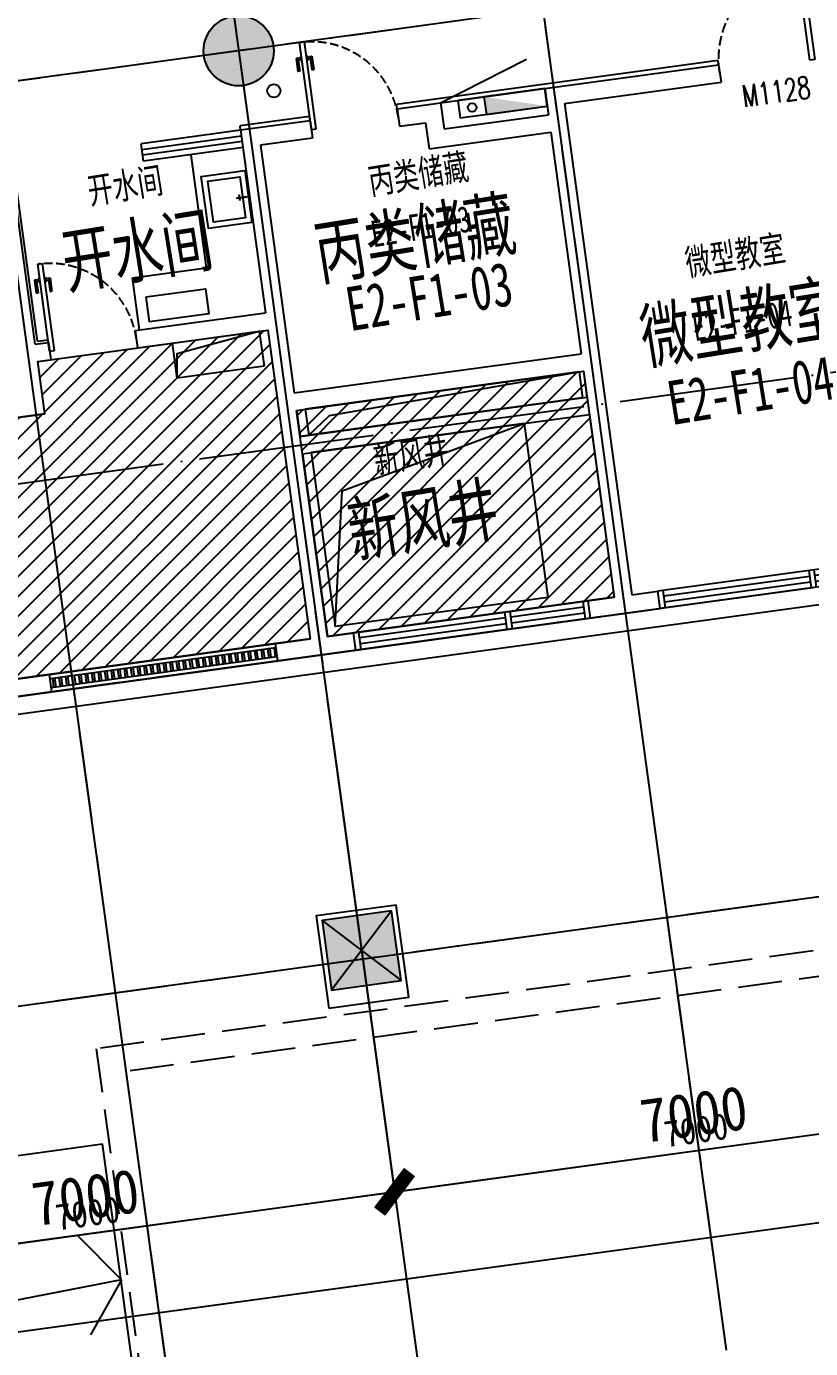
# Model space of a CAD drawing. Header units: millimetres. Extents: x 347599 to 1495443, y -100002 to 152717.
# Drawn here: x 1346149 to 1355088, y 108707 to 123776 of the extents above; entities that cross this region are included whole.
import ezdxf
from ezdxf.enums import TextEntityAlignment as Align

# ---------------------------------------------------------------- set-up
doc = ezdxf.new("R2010")
doc.units = ezdxf.units.MM
doc.header["$LTSCALE"] = 1000
doc.header["$PDMODE"] = 1
for name, pattern in [('DASH', [0.35, 0.25, -0.1]), ('E-RG-1F$0$$0$DOTE', [2.42, 2, -0.2, 0.02, -0.2]), ('XRE2$0$HIDDEN', [0.375, 0.25, -0.125])]:
    doc.linetypes.add(name, pattern=pattern)
doc.layers.get('0').update_dxf_attribs({"linetype": 'CONTINUOUS'})
doc.layers.get('Defpoints').update_dxf_attribs({"linetype": 'CONTINUOUS'})
for name, color, linetype in [('A-------', 18, 'CONTINUOUS'), ('A-SYMB-DOOR', 13, 'CONTINUOUS'), ('A-SYMB-DOOR1', 4, 'CONTINUOUS'), ('A-设备', 253, 'CONTINUOUS'), ('A—墙体', 7, 'CONTINUOUS'), ('A—楼梯、电梯、栏杆', 50, 'CONTINUOUS'), ('A—设备管丼、主管符号', 50, 'CONTINUOUS'), ('A—轴线、尺寸', 1, 'CONTINUOUS'), ('A—门窗', 135, 'CONTINUOUS'), ('E2-RI-1F$0$0M-TEMP-Sxx', 101, 'CONTINUOUS'), ('E2-RI-1F$0$5.11', 7, 'CONTINUOUS'), ('E2-RI-1F$0$A-DETL-MBND', 5, 'CONTINUOUS'), ('E2-RI-1F$0$A-DOOR', 32, 'CONTINUOUS'), ('E2-RI-1F$0$A-HOLE', 2, 'CONTINUOUS'), ('E2-RI-1F$0$A-WALL', 7, 'CONTINUOUS'), ('gps-雨水立管1', 1, 'CONTINUOUS'), ('I—平面—文字', 40, 'CONTINUOUS'), ('I—平面—文字（放大1：100）', 40, 'XRE2$0$HIDDEN'), ('I—平面—洁具2', 44, 'CONTINUOUS'), ('I—平面—消防设施', 10, 'CONTINUOUS'), ('I—平面—装饰面层线', 192, 'CONTINUOUS'), ('I—平面—门', 22, 'CONTINUOUS'), ('管井留洞1FE2$0$A-HOLE', 2, 'CONTINUOUS'), ('轴线100', 1, 'CONTINUOUS')]:
    doc.layers.add(name, color=color, linetype=linetype)
doc.layers.add('E2-RI-1F$0$$0$A-GLAZ', color=6, linetype='CONTINUOUS', lineweight=9)
doc.styles.add('ARIAL', font='simhei.ttf', dxfattribs={"width": 0.9})
doc.styles.add('ECADI-TXT', font='simplex.shx', dxfattribs={"bigfont": 'hztxt.shx'})
doc.styles.add('XD2008', font='simhei.ttf', dxfattribs={"width": 0.7})
doc.dimstyles.new('200', dxfattribs={"dimscale": 200, "dimtxt": 2.5, "dimasz": 2, "dimexe": 1, "dimexo": 1, "dimgap": 0.8, "dimtad": 1, "dimdec": 0, "dimdsep": 46, "dimtxsty": 'ARIAL', "dimblk1": 'ARCHTICK', "dimblk2": 'ARCHTICK', "dimsah": 1, "dimcen": -0.9, "dimdle": 1, "dimclrd": 256, "dimclre": 256, "dimclrt": 40, "dimaunit": 1, "dimadec": 0, "dimazin": 0, "dimtfac": 0.35, "dimtdec": 0, "dimtix": 1, "dimtmove": 2, "dimatfit": 3, "dimldrblk": 'ARCHTICK', "dimfxl": 0, "dimtvp": 0.8, "dimtolj": 1, "dimtzin": 0, "dimarcsym": 0})
doc.dimstyles.new('副本 100', dxfattribs={"dimscale": 100, "dimtxt": 2.5, "dimasz": 2, "dimexe": 1, "dimexo": 1, "dimgap": 0.8, "dimtad": 1, "dimdec": 0, "dimdsep": 46, "dimtxsty": 'ARIAL', "dimblk1": 'ARCHTICK', "dimblk2": 'ARCHTICK', "dimsah": 1, "dimcen": -0.9, "dimdle": 1, "dimclrd": 256, "dimclre": 256, "dimclrt": 40, "dimaunit": 1, "dimadec": 0, "dimazin": 0, "dimtfac": 0.35, "dimtdec": 0, "dimtix": 1, "dimtmove": 2, "dimatfit": 3, "dimldrblk": 'ARCHTICK', "dimfxl": 0, "dimtvp": 0.8, "dimtolj": 1, "dimtzin": 0, "dimarcsym": 0})
pattern_1 = [(45, (1000000, 0), (-112.2532, 112.2532), [])]

# ---------------------------------------------------------------- blocks, each defined once
blk = doc.blocks.new('E2-RI-1F$0$DOOR1000')
at = {"layer": 'I—平面—门'}
for p, q in [((0, 1000), (56, 1000)), ((0, 0), (0, 1000)), ((56, 0), (56, 1000)), ((-62, 826), (-40, 804)), ((-62, 826), (-62, 674)), ((-8, 826), (-62, 826)), ((-8, 845), (-8, 784)), ((1, 845), (-8, 845)), ((56, 845), (65, 845)), ((65, 845), (65, 784)), ((65, 826), (120, 826)), ((120, 826), (98, 804)), ((120, 826), (120, 674)), ((-40, 804), (-40, 674)), ((-8, 804), (-40, 804)), ((1, 784), (-8, 784)), ((56, 784), (65, 784)), ((65, 804), (98, 804)), ((98, 804), (98, 674)), ((-40, 674), (-62, 674)), ((98, 674), (120, 674)), ((0, 0), (56, 0))]:
    blk.add_line(p, q, dxfattribs=at)
at = {"layer": 'I—平面—门', "color": 8, "linetype": 'DASH', "ltscale": 0.4}
blk.add_arc((0, 0), 1000, 0, 90, dxfattribs=at)
blk = doc.blocks.new('E2-RI-1F$0$窗2')
at = {"layer": 'A—门窗'}
for p, q in [((10775124, -7633207), (10772424, -7633207)), ((10772484, -7633407), (10772484, -7633207)), ((10774164, -7633407), (10774164, -7633207)), ((10774224, -7633407), (10774224, -7633207)), ((10775064, -7633407), (10775064, -7633207)), ((10774164, -7633274), (10772484, -7633274)), ((10774164, -7633341), (10772484, -7633341)), ((10775064, -7633274), (10774224, -7633274)), ((10775064, -7633341), (10774224, -7633341)), ((10775124, -7633407), (10772424, -7633407))]:
    blk.add_line(p, q, dxfattribs=at)
at = {"layer": 'E2-RI-1F$0$A-WALL'}
for p, q in [((10772424, -7633407), (10772424, -7633207)), ((10775124, -7633407), (10775124, -7633207))]:
    blk.add_line(p, q, dxfattribs=at)
blk = doc.blocks.new('E2-RI-1F$0$AQE')
at = {"layer": 'gps-雨水立管1', "color": 1}
blk.add_circle((11712962, -6096805), 75, dxfattribs=at)
blk = doc.blocks.new('_ArchTick')
at = {"color": 0, "linetype": 'ByBlock', "const_width": 0.4}
blk.add_lwpolyline([(-0.5, -0.5), (0.5, 0.5)], dxfattribs=at)
blk = doc.blocks.new('*D296')
at = {"layer": 'A—轴线、尺寸', "linetype": 'ByBlock', "lineweight": -2}
for p, q in [((1356632, 116197), (1357309, 111243)), ((1349696, 115249), (1350373, 110296)), ((1350148, 110467), (1357480, 111469))]:
    blk.add_line(p, q, dxfattribs=at)
at = {"layer": 'Defpoints', "color": 0, "linetype": 'ByBlock'}
for p in [(1356605, 116396), (1349669, 115448), (1357282, 111442)]:
    blk.add_point(p, dxfattribs=at)
at = {"layer": 'A—轴线、尺寸', "linetype": 'ByBlock', "lineweight": -2, "xscale": 400, "yscale": 400, "zscale": 400}
for p, rotation in [((1357282, 111442), 7.783339566187075), ((1350346, 110494), 187.7833395661871)]:
    blk.add_blockref('_ArchTick', p, dxfattribs=dict(at, rotation=rotation))
at = {"layer": 'A—轴线、尺寸', "color": 40, "linetype": 'ByBlock', "insert": (1353758, 111377), "char_height": 500, "attachment_point": 5, "rotation": 7.7833, "style": 'ARIAL'}
blk.add_mtext('\\A1;7000', dxfattribs=at)
blk = doc.blocks.new('*D304')
at = {"layer": 'A—轴线、尺寸', "linetype": 'ByBlock', "lineweight": -2}
for p, q in [((1412136, 123634), (1412928, 117837)), ((1343348, 108528), (1413099, 118062)), ((1342781, 114154), (1343573, 108357))]:
    blk.add_line(p, q, dxfattribs=at)
at = {"layer": 'Defpoints', "color": 0, "linetype": 'ByBlock'}
for p in [(1412109, 123832), (1412901, 118035), (1342754, 114352)]:
    blk.add_point(p, dxfattribs=at)
at = {"layer": 'A—轴线、尺寸', "linetype": 'ByBlock', "lineweight": -2, "xscale": 400, "yscale": 400, "zscale": 400}
for p, rotation in [((1412901, 118035), 7.783339566187075), ((1343546, 108555), 187.7833395661871)]:
    blk.add_blockref('_ArchTick', p, dxfattribs=dict(at, rotation=rotation))
at = {"layer": 'A—轴线、尺寸', "color": 40, "linetype": 'ByBlock', "insert": (1378168, 113704), "char_height": 500, "attachment_point": 5, "rotation": 7.7833, "style": 'ARIAL'}
blk.add_mtext('\\A1;70000', dxfattribs=at)
blk = doc.blocks.new('*D305')
at = {"layer": 'A—轴线、尺寸', "linetype": 'ByBlock', "lineweight": -2}
for p, q in [((1349696, 115249), (1350373, 110296)), ((1342761, 114301), (1343438, 109348)), ((1343213, 109519), (1350544, 110521))]:
    blk.add_line(p, q, dxfattribs=at)
at = {"layer": 'Defpoints', "color": 0, "linetype": 'ByBlock'}
for p in [(1349669, 115448), (1342734, 114500), (1350346, 110494)]:
    blk.add_point(p, dxfattribs=at)
at = {"layer": 'A—轴线、尺寸', "linetype": 'ByBlock', "lineweight": -2, "xscale": 400, "yscale": 400, "zscale": 400}
for p, rotation in [((1350346, 110494), 7.783339566187075), ((1343411, 109546), 187.7833395661871)]:
    blk.add_blockref('_ArchTick', p, dxfattribs=dict(at, rotation=rotation))
at = {"layer": 'A—轴线、尺寸', "color": 40, "linetype": 'ByBlock', "insert": (1346823, 110429), "char_height": 500, "attachment_point": 5, "rotation": 7.7833, "style": 'ARIAL'}
blk.add_mtext('\\A1;7000', dxfattribs=at)
blk = doc.blocks.new('E2-RI-1F$0$XFX-BX')
blk.add_lwpolyline([(0, 0), (0, 200), (700, 200), (700, 0)], close=True)
blk.add_solid([(0, 0), (0, 0), (700, 0), (700, 200)])
blk = doc.blocks.new('E2-RI-1F$0$A$C742E5365')
at = {"layer": 'A—门窗', "linetype": 'Continuous'}
h = blk.add_hatch(dxfattribs=at)
h.set_pattern_fill('ANSI32', color=256, scale=200, angle=217.2167, style=0)
h.set_pattern_definition([(90, (10821023.91, -7633407.14), (-75, 1e-14), []), (90, (10821048.91, -7633382.14), (-75, 1e-14), [])])
h.paths.add_polyline_path([(-460, -50), (-3060, -50), (-3060, -150), (-460, -150)])
at = {"layer": 'A—门窗'}
for p, q in [((-3060, 0), (-460, 0)), ((-3060, -200), (-3060, 0)), ((-460, -200), (-460, 0)), ((-3060, -50), (-460, -50)), ((-460, -150), (-3060, -150)), ((-460, -200), (-3060, -200))]:
    blk.add_line(p, q, dxfattribs=at)
blk = doc.blocks.new('ECADI-TAG-DOOR')
blk = doc.blocks.new('*D542')
at = {"layer": 'Defpoints', "color": 0, "linetype": 'Continuous'}
for p in [(1356605, 116396), (1349669, 115448), (1357282, 111442)]:
    blk.add_point(p, dxfattribs=at)
at = {"layer": '轴线100', "linetype": 'Continuous', "lineweight": -2}
for p, q in [((1356618, 116297), (1357295, 111343)), ((1349683, 115349), (1350360, 110395)), ((1350247, 110480), (1357381, 111455))]:
    blk.add_line(p, q, dxfattribs=at)
at = {"layer": '轴线100', "linetype": 'Continuous', "lineweight": -2, "xscale": 200, "yscale": 200, "zscale": 200}
for p, rotation in [((1357282, 111442), 7.783339565677779), ((1350346, 110494), 187.7833395656778)]:
    blk.add_blockref('_ArchTick', p, dxfattribs=dict(at, rotation=rotation))
at = {"layer": '轴线100', "color": 40, "linetype": 'Continuous', "insert": (1353783, 111197), "char_height": 300, "attachment_point": 5, "rotation": 7.7833, "style": 'ARIAL'}
blk.add_mtext('\\A1;7000', dxfattribs=at)
blk = doc.blocks.new('*D549')
at = {"layer": 'Defpoints', "color": 0, "linetype": 'Continuous'}
for p in [(1349669, 115448), (1342734, 114500), (1350346, 110494)]:
    blk.add_point(p, dxfattribs=at)
at = {"layer": '轴线100', "linetype": 'Continuous', "lineweight": -2}
for p, q in [((1349683, 115349), (1350360, 110395)), ((1342747, 114401), (1343424, 109447)), ((1343312, 109532), (1350445, 110507))]:
    blk.add_line(p, q, dxfattribs=at)
at = {"layer": '轴线100', "linetype": 'Continuous', "lineweight": -2, "xscale": 200, "yscale": 200, "zscale": 200}
for p, rotation in [((1350346, 110494), 7.783339565677779), ((1343411, 109546), 187.7833395656778)]:
    blk.add_blockref('_ArchTick', p, dxfattribs=dict(at, rotation=rotation))
at = {"layer": '轴线100', "color": 40, "linetype": 'Continuous', "insert": (1346847, 110249), "char_height": 300, "attachment_point": 5, "rotation": 7.7833, "style": 'ARIAL'}
blk.add_mtext('\\A1;7000', dxfattribs=at)

msp = doc.modelspace()

# ---------------------------------------------------------------- hatches: boundary and pattern name
at = {"layer": 'A-------'}
h = msp.add_hatch(color=256, dxfattribs=at)
edge = h.paths.add_edge_path()
edge.add_arc((1348568.6, 123498.7), 400, 0, 360)
msp.add_hatch(color=256, dxfattribs=at).paths.add_polyline_path([(1350312.4, 113694.5), (1349519.8, 113586.2), (1349628.1, 112793.5), (1350420.7, 112901.9)])
at = {"layer": 'A-设备'}
h = msp.add_hatch(dxfattribs=at)
h.set_pattern_fill('ANSI31', color=253, scale=50, style=0)
h.set_pattern_definition(pattern_1)
h.paths.add_polyline_path([(1341107, 118643.2), (1346358.6, 119361), (1346277.2, 119956.2), (1348902.5, 120315), (1349383.3, 116797), (1341506.6, 115720.4)])
h = msp.add_hatch(dxfattribs=at)
h.set_pattern_fill('ANSI31', color=253, scale=50, style=0)
h.set_pattern_definition(pattern_1)
h.paths.add_polyline_path([(1349229.3, 119400.4), (1352499, 119847.1), (1352851.1, 117271.3), (1349581.5, 116824.1)])

# ---------------------------------------------------------------- linework, layer by layer
at = {"elevation": 0}
msp.add_lwpolyline([(1350312.4, 113694.5), (1349519.8, 113586.2), (1349628.1, 112793.5), (1350420.7, 112901.9)], close=True, dxfattribs=at)
msp.add_circle((1348568.6, 123498.7, 0), 400)
at = {"layer": 'A-设备', "color": 253}
for points in [[(1341107, 118643.2), (1346358.6, 119361), (1346277.2, 119956.2), (1348902.5, 120315), (1349383.3, 116797), (1341506.6, 115720.4)], [(1349229.3, 119400.4), (1352499, 119847.1), (1352851.1, 117271.3), (1349581.5, 116824.1), (1349229.3, 119400.4)]]:
    msp.add_lwpolyline(points, close=True, dxfattribs=at)
at = {"layer": 'A—墙体'}
for p, q in [((1352058.8, 123067.1), (1354040.4, 123338)), ((1354040.4, 123338), (1354067.5, 123139.8)), ((1352284, 122896.1), (1354067.5, 123139.8)), ((1352058.8, 123067.1), (1352099.4, 122769.9)), ((1350374.5, 122836.9), (1350869.9, 122904.6)), ((1350374.5, 122836.9), (1350401.5, 122638.8)), ((1350869.9, 122904.6), (1350910.5, 122607.4)), ((1352284, 122896.1), (1353049.2, 117298.4)), ((1349383.7, 122701.5), (1348591, 122593.2)), ((1349383.7, 122701.5), (1349410.8, 122503.3)), ((1350401.5, 122638.8), (1350698.8, 122679.4)), ((1350698.8, 122679.4), (1350739.4, 122382.1)), ((1350910.5, 122607.4), (1352099.4, 122769.9)), ((1348591, 122593.2), (1348875.4, 120513.2)), ((1350739.4, 122382.1), (1352126.5, 122571.7)), ((1352126.5, 122571.7), (1352471.9, 120045.3)), ((1349410.8, 122503.3), (1348816.3, 122422.1)), ((1348816.3, 122422.1), (1349053.3, 120688.4)), ((1346250.1, 120154.3), (1345965.8, 122234.3)), ((1349026.2, 120886.6), (1349202.2, 119598.5)), ((1347389.7, 120310.1), (1347416.8, 120111.9)), ((1348902.5, 120315), (1349383.3, 116797)), ((1346398.9, 120174.7), (1346426, 119976.5)), ((1346358.6, 119361), (1346277.2, 119956.2)), ((1349202.2, 119598.5), (1352471.9, 120045.3)), ((1349229.3, 119400.4), (1352499, 119847.1)), ((1352499, 119847.1), (1352539.5, 119550.2)), ((1349270, 119103.2), (1352539.5, 119550.2)), ((1346358.6, 119361), (1342147.7, 118785.4)), ((1349229.3, 119400.4), (1349270, 119103.1)), ((1349297, 118905.1), (1352566.6, 119352)), ((1352566.6, 119352), (1352851.1, 117271.3)), ((1349297, 118905.1), (1349581.5, 116824.1)), ((1349581.5, 116824.4), (1352851.1, 117271.3)), ((1353049.2, 117298.4), (1353346.8, 117339)), ((1341533.7, 115522.2), (1353373.9, 117140.7)), ((1342547.2, 115862.6), (1349383.3, 116797))]:
    msp.add_line(p, q, dxfattribs=at)
at = {"layer": 'A—楼梯、电梯、栏杆', "linetype": 'DASH', "ltscale": 2}
for p, q in [((1406439.8, 120256.2), (1346944.1, 112123.9)), ((1406777.7, 119999.5), (1347281.9, 111867.3)), ((1346944.1, 112123.9), (1348526.3, 100548.1)), ((1347281.9, 111867.3), (1348779.9, 100908.4))]:
    msp.add_line(p, q, dxfattribs=at)
at = {"layer": 'A—楼梯、电梯、栏杆'}
for p in [(1342384.4, 110408.1), (1348491.7, 100234.1)]:
    msp.add_line(p, (1347014.6, 111040.9), dxfattribs=at)
for points in [[(1347233.5, 109492.1), (1346723.3, 110001.7)], [(1347233.5, 109492.1), (1341237.6, 108323.2)], [(1347233.5, 109492.1), (1346878.7, 108864.3)]]:
    msp.add_lwpolyline(points, dxfattribs=at)
at = {"layer": 'A—设备管丼、主管符号'}
for p, q in [((1352449.4, 119840.6), (1349328.4, 119413.9)), ((1352449.4, 119840.6), (1352490, 119543.4)), ((1352449.4, 119840.6), (1352490, 119543.4)), ((1352490, 119543.4), (1349369, 119116.7)), ((1349328.4, 119413.9), (1349369, 119116.7)), ((1349328.4, 119413.9), (1349369, 119116.7)), ((1351823.7, 119250.4), (1349396.2, 118918.5)), ((1351823.7, 119250.4), (1352094.8, 117268.9)), ((1351823.7, 119250.4), (1352094.8, 117268.9)), ((1349396.2, 118918.5), (1349667.4, 116937)), ((1349396.2, 118918.5), (1349667.4, 116937)), ((1352094.8, 117268.9), (1349667.4, 116937)), ((1352094.8, 117268.9), (1349667.4, 116937)), ((1352094.8, 117268.9), (1349667.4, 116937)), ((1352094.8, 117268.9), (1349667.4, 116937))]:
    msp.add_line(p, q, dxfattribs=at)
msp.add_lwpolyline([(1348858, 119904.1), (1347867.4, 119768.7), (1347813.1, 120166.1), (1348803.7, 120301.5)], close=True, dxfattribs=at)
for points in [[(1347867.4, 119768.7), (1347867.4, 120047.2), (1348803.7, 120301.5)], [(1349369.4, 119116.8), (1349605.2, 119340.1), (1352449.4, 119840.3)], [(1349369.4, 119116.8), (1349605.2, 119340.1), (1352449.4, 119840.3)], [(1349667.4, 116937), (1349747.2, 118482.5), (1351823.7, 119250.4)], [(1349667.4, 116937), (1349747.2, 118482.5), (1351823.7, 119250.4)]]:
    msp.add_lwpolyline(points, dxfattribs=at)
at = {"layer": 'A—轴线、尺寸', "linetype": 'E-RG-1F$0$$0$DOTE'}
for p, q in [((1349632.4, 141560), (1354125.4, 108688.8)), ((1346164.6, 141086), (1350657.7, 108214.9)), ((1343340.9, 140700), (1347833.9, 107828.9)), ((1425422.6, 134003.6), (1337818.5, 122029.3)), ((1426334.3, 127113.6), (1335638.8, 114716.7)), ((1426874.3, 123654.9), (1310482, 107745.6))]:
    msp.add_line(p, q, dxfattribs=at)
at = {"layer": 'A—轴线、尺寸', "linetype": 'ByBlock'}
msp.add_line((1344718.6, 108715.1), (1362514.7, 111147.6), dxfattribs=at)
at = {"layer": 'A—门窗'}
for p, q in [((1348591, 122593.2), (1347456.3, 122438.1)), ((1348600.5, 122523.8), (1347465.8, 122368.7)), ((1347483.4, 122239.9), (1347456.3, 122438.1)), ((1348608.6, 122464.4), (1347473.9, 122309.3)), ((1348618.1, 122395), (1347483.4, 122239.9))]:
    msp.add_line(p, q, dxfattribs=at)
at = {"layer": 'Defpoints', "elevation": 0}
for points in [[(1350312.4, 113694.5), (1349628.1, 112793.5)], [(1349519.8, 113586.2), (1350420.7, 112901.9)]]:
    msp.add_lwpolyline(points, dxfattribs=at)
at = {"layer": 'E2-RI-1F$0$0M-TEMP-Sxx'}
for p, q in [((1352490, 119543.4), (1349270, 119103.1)), ((1351823.7, 119250.4), (1349396.2, 118918.5))]:
    msp.add_line(p, q, dxfattribs=at)
at = {"layer": 'E2-RI-1F$0$5.11'}
for p, q in [((1347389.7, 120310.1), (1348875.4, 120513.2)), ((1347416.8, 120111.9), (1348902.5, 120315)), ((1346250.1, 120154.3), (1346398.9, 120174.7)), ((1346277.2, 119956.2), (1346426, 119976.5))]:
    msp.add_line(p, q, dxfattribs=at)
at = {"layer": 'E2-RI-1F$0$A-DETL-MBND'}
msp.add_line((1342343.8, 115431.1), (1405813.3, 124106.8), dxfattribs=at)
at = {"layer": 'E2-RI-1F$0$A-HOLE'}
msp.add_line((1352449.4, 119840.6), (1349328.4, 119413.9), dxfattribs=at)
msp.add_line((1352449.4, 119840.6), (1349328.4, 119413.9), dxfattribs=at)
at = {"layer": 'I—平面—洁具2'}
for p, q in [((1348023.7, 122313.7), (1348199.6, 121026.4)), ((1347358, 120911.3), (1348199.6, 121026.4)), ((1347439.3, 120316.9), (1347358, 120911.3))]:
    msp.add_line(p, q, dxfattribs=at)
msp.add_lwpolyline([(1348719.6, 121540.1), (1348224.2, 121472.4), (1348142.9, 122066.9), (1348638.4, 122134.6), (1348719.6, 121540.1)], dxfattribs=at)
for points in [[(1348646.4, 121595.7), (1348279.8, 121545.6), (1348216.2, 122011.3), (1348582.7, 122061.4)], [(1348664.1, 121835.3), (1348547.5, 121819.4), (1348547.5, 121819.4), (1348664.1, 121835.3)], [(1348581.3, 121793.7), (1348581.3, 121793.7), (1348573.2, 121853.2), (1348573.2, 121853.2)], [(1347513.5, 120693.4), (1348189.7, 120785.9), (1348228.5, 120502.5), (1347552.2, 120410)]]:
    msp.add_lwpolyline(points, close=True, dxfattribs=at)
at = {"layer": 'I—平面—消防设施'}
msp.add_line((1350869.9, 122904.6), (1352058.8, 123067.1), dxfattribs=at)
msp.add_lwpolyline([(1350870.1, 122905.8), (1351851.3, 123403)], dxfattribs=at)
msp.add_lwpolyline([(1352058.8, 123067.1), (1351068, 122931.7), (1351095.1, 122733.5), (1352085.9, 122869)], close=True, dxfattribs=at)
msp.add_circle((1351230.2, 122852.9), 50, dxfattribs=at)
at = {"layer": 'I—平面—装饰面层线'}
for p, q in [((1354033.6, 123387.6), (1350367.7, 122886.5)), ((1354040.4, 123338), (1354033.6, 123387.6)), ((1350374.5, 122836.9), (1350367.7, 122886.5)), ((1349376.9, 122751.1), (1348584.3, 122642.7)), ((1349383.7, 122701.5), (1349376.9, 122751.1)), ((1348591, 122593.2), (1348584.3, 122642.7)), ((1346275.8, 120188.1), (1345988.8, 122288)), ((1346275.8, 120188.1), (1346394.9, 120204.4)), ((1346398.9, 120174.7), (1346394.9, 120204.4))]:
    msp.add_line(p, q, dxfattribs=at)
msp.add_lwpolyline([(1349595.7, 112587.3), (1350507.3, 112711.8), (1350363.7, 113762.1), (1349452.2, 113637.5), (1349595.7, 112587.3)], dxfattribs=at)
at = {"layer": '管井留洞1FE2$0$A-HOLE', "color": 6}
for p, q in [((1352449.4, 119840.6), (1349328.4, 119413.9)), ((1352490, 119543.4), (1349369, 119116.7)), ((1351823.7, 119250.4), (1349396.2, 118918.5))]:
    msp.add_line(p, q, dxfattribs=at)
at = {"layer": '轴线100', "linetype": 'E-RG-1F$0$$0$DOTE'}
for p, q in [((1350097.5, 138157.7), (1354125.4, 108688.8)), ((1346629.8, 137683.7), (1350657.7, 108214.9)), ((1343806, 137297.7), (1347833.9, 107828.9)), ((1414146.2, 132462.2), (1337818.5, 122029.3)), ((1414843.5, 127963.1), (1335424.5, 117107.6)), ((1415057.9, 125572.2), (1335638.8, 114716.7)), ((1415597.9, 122113.5), (1310482, 107745.6))]:
    msp.add_line(p, q, dxfattribs=at)

# ---------------------------------------------------------------- block references
at = {"layer": 'A-SYMB-DOOR1'}
ref = msp.add_blockref('ECADI-TAG-DOOR', (1355431, 122274), dxfattribs=dict(at, xscale=100.0000000022703, yscale=100.0000000022704, zscale=100.0000000022704, rotation=7.999589584866729))
ref.add_attrib('门窗主编号1', 'M1128', dxfattribs={"layer": 'A-SYMB-DOOR', "height": 250, "rotation": 7.99959, "style": 'ECADI-TXT', "width": 0.7}).set_placement((1355101.8, 122963.3), align=Align.RIGHT)
at = {"layer": 'A—门窗', "rotation": 7.782372185807924}
for p in [(-10353476.6, 6221539.2), (-10356944.3, 6221065)]:
    msp.add_blockref('E2-RI-1F$0$窗2', p, dxfattribs=at)
at = {"layer": 'E2-RI-1F$0$$0$A-GLAZ', "xscale": -1, "rotation": 7.783339568229364}
msp.add_blockref('E2-RI-1F$0$A$C742E5365', (1345955.5, 116328.7), dxfattribs=at)
at = {"layer": 'E2-RI-1F$0$A-DOOR', "rotation": 7.782966463616566}
msp.add_blockref('E2-RI-1F$0$DOOR1000', (1346412.5, 120075.6), dxfattribs=at)
at = {"layer": 'gps-雨水立管1', "color": 1}
msp.add_blockref('E2-RI-1F$0$AQE', (-10363992, 6219847.8), dxfattribs=at)
at = {"layer": 'I—平面—消防设施', "xscale": -1, "rotation": 7.790517769594354}
msp.add_blockref('E2-RI-1F$0$XFX-BX', (1352085.9, 122869.1), dxfattribs=at)
at = {"layer": 'I—平面—门', "xscale": -1.099999999999997, "yscale": 1.099999999999997, "zscale": 1.099999999999997, "rotation": 7.782966456614159}
msp.add_blockref('E2-RI-1F$0$DOOR1000', (1355142, 123400.6), dxfattribs=at)
at = {"layer": 'I—平面—门', "rotation": 7.782220261737481}
msp.add_blockref('E2-RI-1F$0$DOOR1000', (1349397.2, 122602.4), dxfattribs=at)

# ---------------------------------------------------------------- texts
at = {"layer": 'I—平面—文字', "linetype": 'ByBlock', "style": 'XD2008', "width": 0.7}
for s, height, p in [('丙类储藏', 600, (1349494.2, 120887.9, 0)), ('开水间', 600, (1346609.5, 120792.1)), ('E2-F1-03', 500, (1349840.6, 120302.7)), ('微型教室', 600, (1353205.1, 119930, 0)), ('E2-F1-04', 500, (1353506.3, 119231.9)), ('新风井', 600, (1349870.3, 117721.6, 0))]:
    msp.add_text(s, height=height, rotation=9.15842, dxfattribs=at).set_placement(p)
at = {"layer": 'I—平面—文字（放大1：100）', "linetype": 'ByBlock', "style": 'XD2008', "width": 0.7}
for s, p in [('丙类储藏', (1350074.4, 121858.5)), ('开水间', (1346873.4, 121748.4, 0)), ('E2-F1-03', (1350104.5, 121258.9, 0)), ('微型教室', (1353687.3, 120929.8)), ('E2-F1-04', (1353770.2, 120188.2, 0)), ('新风井', (1350134.2, 118677.9))]:
    msp.add_text(s, height=300, rotation=9.15842, dxfattribs=at).set_placement(p)

# ---------------------------------------------------------------- dimensions: what is measured, and where the dimension line sits
at = {"layer": 'A—轴线、尺寸', "linetype": 'ByBlock'}
for base, p1, p2, picture, middle in [((1412901.2, 118034.8), (1342753.7, 114352.1), (1412108.8, 123832.1), '*D304', (1378167.8, 113703.8)), ((1357281.7, 111441.7), (1349669.1, 115447.6), (1356604.6, 116395.6), '*D296', (1353758, 111376.7)), ((1350346.2, 110493.7), (1342733.5, 114499.6), (1349669.1, 115447.6), '*D305', (1346822.5, 110428.7))]:
    dim = msp.add_linear_dim(base=base, p1=p1, p2=p2, angle=7.78334, dimstyle='200', dxfattribs=at)
    dim.commit()
    dim.dimension.update_dxf_attribs({"geometry": picture, "text_midpoint": middle})
at = {"layer": '轴线100', "linetype": 'Continuous'}
for base, p1, p2, picture, middle in [((1357281.7, 111441.7), (1349669.1, 115447.6), (1356604.6, 116395.6), '*D542', (1353782.6, 111197.2)), ((1350346.2, 110493.7), (1342733.5, 114499.6), (1349669.1, 115447.6), '*D549', (1346847.1, 110249.2))]:
    dim = msp.add_linear_dim(base=base, p1=p1, p2=p2, angle=7.78334, dimstyle='副本 100', override={"dimtxt": 3}, dxfattribs=at)
    dim.commit()
    dim.dimension.update_dxf_attribs({"geometry": picture, "text_midpoint": middle})

doc.saveas('drawing.dxf')
